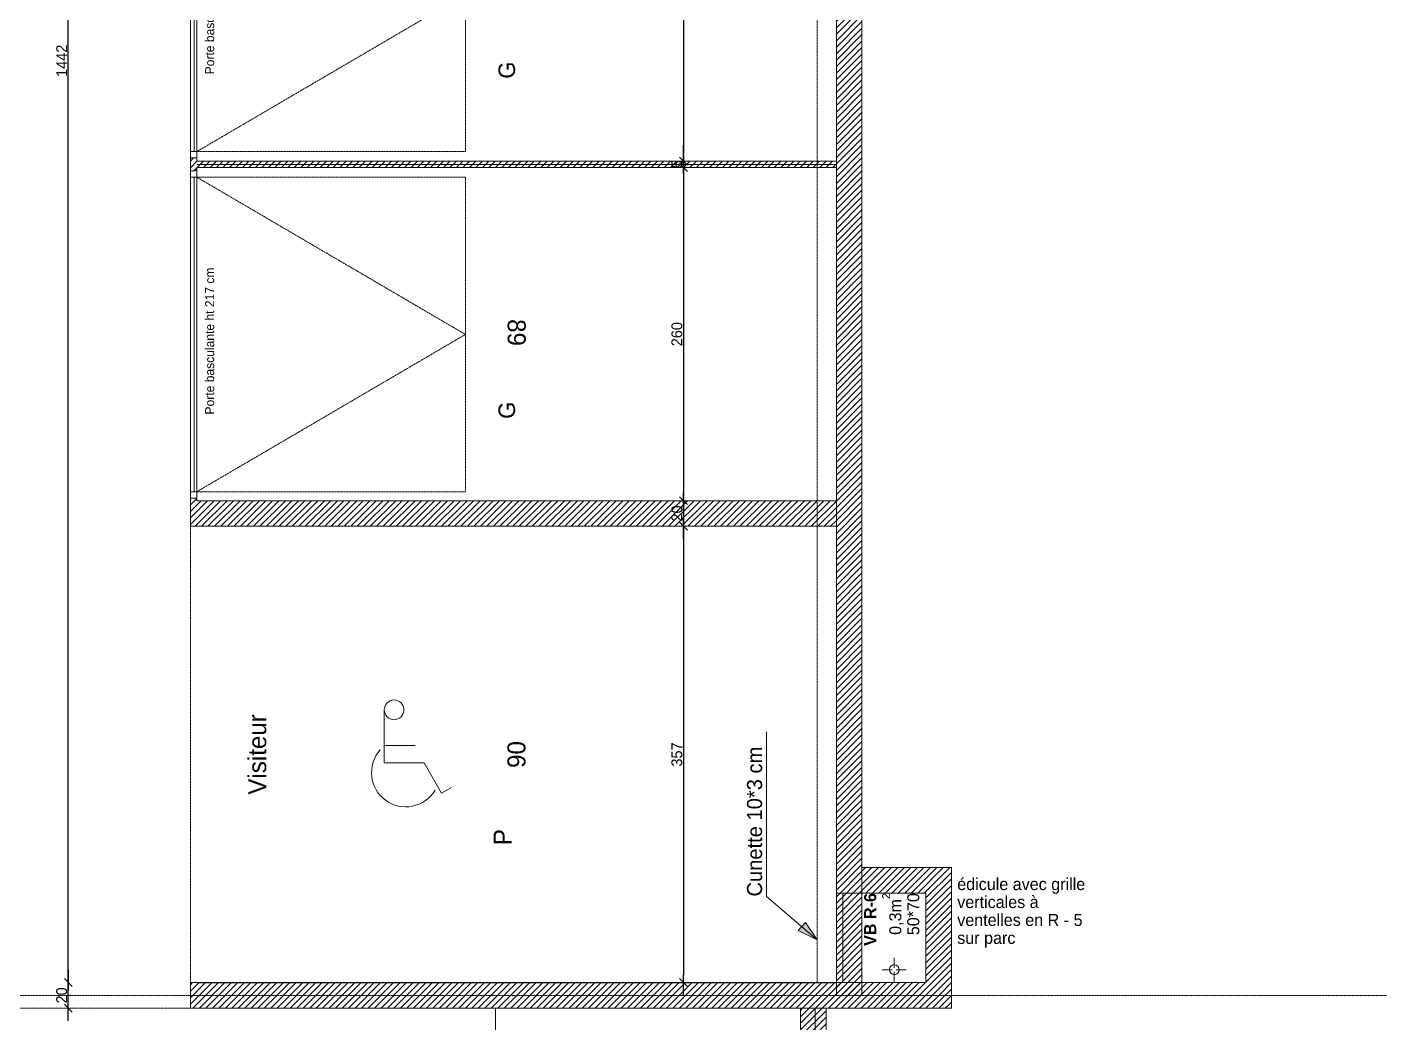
# Model space of a CAD drawing. Header units: centimetres. Extents: x -14085 to 643619, y -47998 to 35592.
# Drawn here: x 11308 to 12371, y 2313 to 3092 of the extents above; entities that cross this region are included whole.
import ezdxf

# ---------------------------------------------------------------- set-up
doc = ezdxf.new("R2010")
doc.units = ezdxf.units.CM
doc.header["$PDMODE"] = 1
doc.header["$PDSIZE"] = -2
for name, pattern in [('ISO-02', [0.75, 0.6, -0.15]), ('Style de ligne -1', [0.41664, 0.20828, -0.20836]), ('VW-01', [0.41656, 0.20828, -0.20828])]:
    doc.linetypes.add(name, pattern=pattern)
doc.layers.get('0').update_dxf_attribs({"lineweight": 18, "true_color": 0x848484})
for name, color, linetype, lineweight in [('B GÈnÈral_Hatch', 7, 'Continuous', 5), ('B Général', 7, 'Continuous', 5), ('C ANNOTATIONS-cotation', 7, 'Continuous', 5), ('C ANNOTATIONS-prestations', 7, 'Continuous', 5), ('C ANNOTATIONS-texte', 7, 'Continuous', 5), ('C ANNOTATIONS-texte_Hatch', 7, 'Continuous', 5)]:
    doc.layers.add(name, color=color, linetype=linetype, lineweight=lineweight)
doc.layers.add('C ANNOTATIONS-axes', color=1, linetype='ISO-02', lineweight=13, true_color=0xff0000)
doc.layers.add('C ANNOTATIONS-axes horizontaux', color=1, linetype='VW-01', lineweight=13, true_color=0xff0000)
doc.styles.add('Eurostile', font='')
doc.styles.add('Eurostile (bold)', font='')
doc.styles.get('Eurostile').set_extended_font_data('Eurostile')
doc.styles.get('Eurostile (bold)').set_extended_font_data('Eurostile', bold=True)
doc.dimstyles.new('100é', dxfattribs={"dimtxt": 8.470801, "dimasz": 6.232178, "dimexe": 10, "dimexo": 25, "dimgap": 1, "dimtad": 1, "dimdec": 1, "dimtxsty": 'Eurostile', "dimblk": 'VW_SLASH', "dimblk1": 'VW_SLASH', "dimblk2": 'VW_SLASH', "dimcen": 0, "dimdle": 10, "dimazin": 0, "dimtfac": 1, "dimtdec": 1, "dimtix": 1, "dimtmove": 0, "dimatfit": 0, "dimldrblk": 'VW_FILLEDARROW', "dimfxl": 50.8, "dimfxlon": 1, "dimfrac": 2, "dimtolj": 1, "dimarcsym": 0})
pattern_1 = [(45, (0, 0), (2.4253472, -2.6458333), [])]

# ---------------------------------------------------------------- blocks, each defined once
blk = doc.blocks.new('Parking Spaces-10')
at = {"layer": 'B Général', "color": 7, "linetype": 'Continuous', "lineweight": 5}
for p, q in [((0, 0), (0, 500)), ((263, 0), (263, 500)), ((263, 0), (263, 500)), ((526, 0), (526, 500)), ((0, 0), (263, 0)), ((263, 0), (526, 0))]:
    blk.add_line(p, q, dxfattribs=at)
at = {"layer": 'B Général', "color": 7, "extrusion": (0, 0, -1), "char_height": 14.12, "attachment_point": 5, "text_direction": (1, 0, 0), "line_spacing_factor": 0.894142, "style": 'Eurostile'}
for s, insert in [('88', (131.5, 250)), ('89', (394.5, 250))]:
    blk.add_mtext(s, dxfattribs=dict(at, insert=insert))
blk = doc.blocks.new('Porte basculante ht200cm')
at = {"layer": 'B Général', "color": 7, "linetype": 'Style de ligne -1', "lineweight": 5}
for p, q in [((-123, -2.5), (0, -212.5)), ((0, -212.5), (123, -2.5))]:
    blk.add_line(p, q, dxfattribs=at)
at = {"layer": 'B Général', "color": 7, "linetype": 'Continuous', "lineweight": 5, "flags": 128}
for points in [[(-128, 2.5), (128, 2.5), (128, -2.5), (-128, -2.5)], [(-123, 2.5), (123, 2.5), (123, -0.5), (-123, -0.5)]]:
    blk.add_lwpolyline(points, close=True, dxfattribs=at)
at = {"layer": 'B Général', "flags": 128}
for points in [[(-128, 2.5), (-123, 2.5), (-123, -2.5), (-128, -2.5)], [(123, 2.5), (128, 2.5), (128, -2.5), (123, -2.5)]]:
    blk.add_lwpolyline(points, close=True, dxfattribs=at)
at = {"layer": 'B Général', "color": 7, "linetype": 'Style de ligne -1', "lineweight": 5, "flags": 128}
blk.add_lwpolyline([(-123, -2.5), (123, -2.5), (123, -212.5), (-123, -212.5)], close=True, dxfattribs=at)
at = {"layer": 'B Général', "insert": (-66, -238.4), "char_height": 12.9, "attachment_point": 1, "line_spacing_factor": 0.894142, "style": 'Eurostile'}
blk.add_mtext('G', dxfattribs=at)
at = {"layer": 'C ANNOTATIONS-prestations', "insert": (-62.6, -9), "char_height": 7.059, "attachment_point": 1, "line_spacing_factor": 0.894142, "style": 'Eurostile'}
blk.add_mtext('Porte basculante ht 217 cm', dxfattribs=at)
blk = doc.blocks.new('Groupe-3-1')
at = {"layer": 'C ANNOTATIONS-prestations', "color": 7, "linetype": 'VW-01', "lineweight": 5}
for centre, radius, start, end in [((11441.6, 2430), 500, 183.3525, 243.3575), ((11441.6, 2430), 300, 186.5002, 243.3575), ((11093.3, 1710), 500, 2.9039, 65.5737), ((11093.3, 1710), 300, 3.874, 65.5737)]:
    blk.add_arc(centre, radius, start, end, dxfattribs=at)
blk = doc.blocks.new('Groupe-109-1')
at = {"layer": 'B GÈnÈral_Hatch', "linetype": 'Continuous', "lineweight": 5}
h = blk.add_hatch(dxfattribs=at)
h.set_pattern_fill('50_BETON', style=0, pattern_type=2)
h.set_pattern_definition(pattern_1)
h.paths.add_polyline_path([(11912.4, 1179.1), (11932.4, 1195.9), (11932.4, 2324.5), (11912.4, 2324.5)])
at = {"layer": 'B Général', "color": 7, "linetype": 'Continuous', "lineweight": 5}
for p, q in [((11912.4, 1179.1), (11912.4, 2324.5)), ((11912.4, 1179.1), (11912.4, 2324.5)), ((11932.4, 1195.9), (11932.4, 2324.5)), ((11932.4, 1195.9), (11932.4, 2324.5))]:
    blk.add_line(p, q, dxfattribs=at)
at = {"layer": 'B Général', "color": 7, "linetype": 'Continuous', "lineweight": 5, "flags": 128}
blk.add_lwpolyline([(11673.9, 1824.5), (11673.9, 2324.5), (11923.9, 2324.5), (11923.9, 1824.5)], close=True, dxfattribs=at)
at = {"layer": 'C ANNOTATIONS-prestations', "color": 7}
blk.add_blockref('Groupe-3-1', (0, 0), dxfattribs=at)
blk = doc.blocks.new('VW_SLASH')
at = {"color": 0, "linetype": 'ByBlock', "lineweight": -2}
blk.add_line((1.6, 0), (-1, 0), dxfattribs=at)
at = {"color": 0, "lineweight": 20, "flags": 128}
blk.add_lwpolyline([(0.5, 0.5), (-0.5, -0.5)], dxfattribs=at)
blk = doc.blocks.new('*D133')
at = {"layer": 'C ANNOTATIONS-cotation', "color": 0, "linetype": 'Continuous', "lineweight": -2, "transparency": 16777216}
blk.add_line((11821, 2695.2), (11821, 2350.7), dxfattribs=at)
at = {"layer": 'Defpoints', "color": 0, "linetype": 'Continuous', "lineweight": 0, "transparency": 16777216}
for p in [(11899.5, 2701.4), (11821, 2344.5), (11899.5, 2344.5)]:
    blk.add_point(p, dxfattribs=at)
at = {"layer": 'C ANNOTATIONS-cotation', "color": 0, "linetype": 'Continuous', "lineweight": -2, "transparency": 16777216, "xscale": 6.232177734375, "yscale": 6.232177734375, "zscale": 6.232177734375}
for p, rotation in [((11821, 2701.4), 90), ((11821, 2344.5), 270)]:
    blk.add_blockref('VW_SLASH', p, dxfattribs=dict(at, rotation=rotation))
at = {"layer": 'C ANNOTATIONS-cotation', "color": 0, "linetype": 'Continuous', "lineweight": 5, "transparency": 16777216, "insert": (11815.8, 2522.9), "char_height": 8.47, "attachment_point": 5, "rotation": 90, "style": 'Eurostile'}
blk.add_mtext('\\A1;357', dxfattribs=at)
blk = doc.blocks.new('VW_FILLEDARROW')
at = {"linetype": 'Continuous', "lineweight": 0}
blk.add_hatch(color=0, dxfattribs=at).paths.add_polyline_path([(-1.6, 0.43), (0, 0), (-1.6, -0.43)])
at = {"color": 0, "lineweight": 5, "flags": 128}
blk.add_lwpolyline([(-1.6, 0.43), (0, 0), (-1.6, -0.43)], close=True, dxfattribs=at)
blk = doc.blocks.new('*D134')
at = {"layer": 'C ANNOTATIONS-cotation', "color": 0, "linetype": 'Continuous', "lineweight": -2, "transparency": 16777216}
blk.add_line((11821, 2715.2), (11821, 2707.6), dxfattribs=at)
at = {"layer": 'Defpoints', "color": 0, "linetype": 'Continuous', "lineweight": 0, "transparency": 16777216}
for p in [(11899.5, 2721.4), (11821, 2701.4), (11899.5, 2701.4)]:
    blk.add_point(p, dxfattribs=at)
at = {"layer": 'C ANNOTATIONS-cotation', "color": 0, "linetype": 'Continuous', "lineweight": -2, "transparency": 16777216, "xscale": 6.232177734375, "yscale": 6.232177734375, "zscale": 6.232177734375}
for p, rotation in [((11821, 2721.4), 90), ((11821, 2701.4), 270)]:
    blk.add_blockref('VW_SLASH', p, dxfattribs=dict(at, rotation=rotation))
at = {"layer": 'C ANNOTATIONS-cotation', "color": 0, "linetype": 'Continuous', "lineweight": 5, "transparency": 16777216, "insert": (11815.8, 2711.4), "char_height": 8.47, "attachment_point": 5, "rotation": 90, "style": 'Eurostile'}
blk.add_mtext('\\A1;20', dxfattribs=at)
blk = doc.blocks.new('*D135')
at = {"layer": 'C ANNOTATIONS-cotation', "color": 0, "linetype": 'Continuous', "lineweight": -2, "transparency": 16777216}
blk.add_line((11821, 2975.7), (11821, 2727.6), dxfattribs=at)
at = {"layer": 'Defpoints', "color": 0, "linetype": 'Continuous', "lineweight": 0, "transparency": 16777216}
for p in [(11899.5, 2981.9), (11821, 2721.4), (11899.5, 2721.4)]:
    blk.add_point(p, dxfattribs=at)
at = {"layer": 'C ANNOTATIONS-cotation', "color": 0, "linetype": 'Continuous', "lineweight": -2, "transparency": 16777216, "xscale": 6.232177734375, "yscale": 6.232177734375, "zscale": 6.232177734375}
for p, rotation in [((11821, 2981.9), 90), ((11821, 2721.4), 270)]:
    blk.add_blockref('VW_SLASH', p, dxfattribs=dict(at, rotation=rotation))
at = {"layer": 'C ANNOTATIONS-cotation', "color": 0, "linetype": 'Continuous', "lineweight": 5, "transparency": 16777216, "insert": (11815.8, 2851.6), "char_height": 8.47, "attachment_point": 5, "rotation": 90, "style": 'Eurostile'}
blk.add_mtext('\\A1;260', dxfattribs=at)
blk = doc.blocks.new('*D136')
at = {"layer": 'C ANNOTATIONS-cotation', "color": 0, "linetype": 'Continuous', "lineweight": -2, "transparency": 16777216}
for p, q in [((11821, 2993.1), (11821, 2999.4)), ((11821, 2986.9), (11821, 2981.9)), ((11821, 2975.7), (11821, 2969.4))]:
    blk.add_line(p, q, dxfattribs=at)
at = {"layer": 'Defpoints', "color": 0, "linetype": 'Continuous', "lineweight": 0, "transparency": 16777216}
for p in [(11821, 2981.9), (11899.5, 2981.9), (11908.1, 2986.9)]:
    blk.add_point(p, dxfattribs=at)
at = {"layer": 'C ANNOTATIONS-cotation', "color": 0, "linetype": 'Continuous', "lineweight": -2, "transparency": 16777216, "xscale": 6.232177734375, "yscale": 6.232177734375, "zscale": 6.232177734375}
for p, rotation in [((11821, 2986.9), 270), ((11821, 2981.9), 90)]:
    blk.add_blockref('VW_SLASH', p, dxfattribs=dict(at, rotation=rotation))
at = {"layer": 'C ANNOTATIONS-cotation', "color": 0, "linetype": 'Continuous', "lineweight": 5, "transparency": 16777216, "insert": (11815.8, 2984.4), "char_height": 8.47, "attachment_point": 5, "rotation": 90, "style": 'Eurostile'}
blk.add_mtext('\\A1;5', dxfattribs=at)
blk = doc.blocks.new('*D137')
at = {"layer": 'C ANNOTATIONS-cotation', "color": 0, "linetype": 'Continuous', "lineweight": -2, "transparency": 16777216}
blk.add_line((11821, 3241.2), (11821, 2993.1), dxfattribs=at)
at = {"layer": 'Defpoints', "color": 0, "linetype": 'Continuous', "lineweight": 0, "transparency": 16777216}
for p in [(11908.1, 3247.4), (11821, 2986.9), (11908.1, 2986.9)]:
    blk.add_point(p, dxfattribs=at)
at = {"layer": 'C ANNOTATIONS-cotation', "color": 0, "linetype": 'Continuous', "lineweight": -2, "transparency": 16777216, "xscale": 6.232177734375, "yscale": 6.232177734375, "zscale": 6.232177734375}
for p, rotation in [((11821, 3247.4), 90), ((11821, 2986.9), 270)]:
    blk.add_blockref('VW_SLASH', p, dxfattribs=dict(at, rotation=rotation))
at = {"layer": 'C ANNOTATIONS-cotation', "color": 0, "linetype": 'Continuous', "lineweight": 5, "transparency": 16777216, "insert": (11815.8, 3117.1), "char_height": 8.47, "attachment_point": 5, "rotation": 90, "style": 'Eurostile'}
blk.add_mtext('\\A1;261', dxfattribs=at)
blk = doc.blocks.new('axes 2')
at = {"layer": 'C ANNOTATIONS-axes horizontaux', "color": 5, "true_color": 0x0000ff}
blk.add_line((4705, -2124.828), (245, -2124.828), dxfattribs=at)
blk = doc.blocks.new('*D258')
at = {"layer": 'C ANNOTATIONS-cotation', "color": 0, "linetype": 'Continuous', "lineweight": -2, "transparency": 16777216}
for p, q in [((11346, 3786.3), (11330, 3786.3)), ((11340, 2350.7), (11340, 3780.1))]:
    blk.add_line(p, q, dxfattribs=at)
at = {"layer": 'Defpoints', "color": 0, "linetype": 'Continuous', "lineweight": 0, "transparency": 16777216}
for p in [(11340, 3786.3), (11371, 3786.3), (11609, 2344.5)]:
    blk.add_point(p, dxfattribs=at)
at = {"layer": 'C ANNOTATIONS-cotation', "color": 0, "linetype": 'Continuous', "lineweight": -2, "transparency": 16777216, "xscale": 6.232177734375, "yscale": 6.232177734375, "zscale": 6.232177734375}
for p, rotation in [((11340, 3786.3), 90), ((11340, 2344.5), 270)]:
    blk.add_blockref('VW_SLASH', p, dxfattribs=dict(at, rotation=rotation))
at = {"layer": 'C ANNOTATIONS-cotation', "color": 0, "linetype": 'Continuous', "lineweight": 5, "transparency": 16777216, "insert": (11334.8, 3065.4), "char_height": 8.47, "attachment_point": 5, "rotation": 90, "style": 'Eurostile'}
blk.add_mtext('\\A1;1442', dxfattribs=at)
blk = doc.blocks.new('*D259')
at = {"layer": 'C ANNOTATIONS-cotation', "color": 0, "linetype": 'Continuous', "lineweight": -2, "transparency": 16777216}
blk.add_line((11340, 2330.7), (11340, 2338.3), dxfattribs=at)
at = {"layer": 'Defpoints', "color": 0, "linetype": 'Continuous', "lineweight": 0, "transparency": 16777216}
for p in [(11340, 2344.5), (11609, 2344.5), (11597.5, 2324.5)]:
    blk.add_point(p, dxfattribs=at)
at = {"layer": 'C ANNOTATIONS-cotation', "color": 0, "linetype": 'Continuous', "lineweight": -2, "transparency": 16777216, "xscale": 6.232177734375, "yscale": 6.232177734375, "zscale": 6.232177734375}
for p, rotation in [((11340, 2344.5), 90), ((11340, 2324.5), 270)]:
    blk.add_blockref('VW_SLASH', p, dxfattribs=dict(at, rotation=rotation))
at = {"layer": 'C ANNOTATIONS-cotation', "color": 0, "linetype": 'Continuous', "lineweight": 5, "transparency": 16777216, "insert": (11334.8, 2334.5), "char_height": 8.47, "attachment_point": 5, "rotation": 90, "style": 'Eurostile'}
blk.add_mtext('\\A1;20', dxfattribs=at)
blk = doc.blocks.new('Groupe-116-1')
at = {"layer": 'B Général', "color": 7, "lineweight": 18}
for p, q in [((11985.7625, 2356.1625), (11985.7625, 2363.975)), ((11984.2, 2354.6), (11976.3875, 2354.6)), ((11985.7625, 2353.0375), (11985.7625, 2345.225)), ((11987.325, 2354.6), (11995.1375, 2354.6))]:
    blk.add_line(p, q, dxfattribs=at)
blk.add_circle((11985.7625, 2354.6), 3.9062, dxfattribs=at)
blk = doc.blocks.new('Parking Spaces-12')
at = {"layer": 'B Général', "color": 7, "linetype": 'Continuous', "lineweight": 5}
for p, q in [((0, 0), (0, 500)), ((357, 0), (357, 500)), ((0, 0), (357, 0))]:
    blk.add_line(p, q, dxfattribs=at)
at = {"layer": 'B Général', "color": 7, "insert": (178.5, 250), "char_height": 14.12, "attachment_point": 5, "line_spacing_factor": 0.894142, "style": 'Eurostile'}
blk.add_mtext('90', dxfattribs=at)
blk = doc.blocks.new('Groupe-124-1')
at = {"layer": 'C ANNOTATIONS-texte_Hatch', "linetype": 'Continuous', "lineweight": 0}
blk.add_hatch(color=7, dxfattribs=at).paths.add_polyline_path([(11916.3, 2391.6), (11925.5, 2378), (11910.7, 2385.2)])
at = {"layer": 'C ANNOTATIONS-texte', "flags": 128}
blk.add_lwpolyline([(11925.5, 2378), (11885.9, 2411.8), (11885.9, 2540.5)], dxfattribs=at)
at = {"layer": 'C ANNOTATIONS-texte', "lineweight": 5, "flags": 128}
blk.add_lwpolyline([(11916.3, 2391.6), (11925.5, 2378), (11910.7, 2385.2)], close=True, dxfattribs=at)
at = {"layer": 'C ANNOTATIONS-texte', "color": 7, "insert": (11870.6, 2411.8), "char_height": 11.765, "attachment_point": 1, "rotation": 90, "line_spacing_factor": 0.894142, "style": 'Eurostile'}
blk.add_mtext('Cunette 10*3 cm', dxfattribs=at)
blk = doc.blocks.new('Hand.')
at = {"layer": 'B Général', "color": 7, "linetype": 'Continuous', "lineweight": 5}
for p, q in [((-21.3, 34.1), (-21.3, -7.4)), ((-21.3, 6.3), (2.7, 6.3)), ((-21.3, -7.4), (9.9, -7.4)), ((9.9, -7.4), (23.5, -31.1)), ((23.5, -31.1), (31.3, -26.6))]:
    blk.add_line(p, q, dxfattribs=at)
at = {"layer": 'B Général', "color": 7, "linetype": 'Continuous', "lineweight": 5, "flags": 128}
blk.add_lwpolyline([(-13.7, 26.4, -0.414214), (-21.3, 34.1, -0.414214), (-13.7, 41.8, -0.414214), (-6, 34.1, -0.414214)], format="xyb", close=True, dxfattribs=at)
blk.add_lwpolyline([(18.4, -28.8), (18.4, -28.8, -0.440622), (-20.4, -36.6), (-20.4, -36.6, -0.440622), (-24.6, 2.7)], format="xyb", dxfattribs=at)

msp = doc.modelspace()

# ---------------------------------------------------------------- hatches: boundary and pattern name
at = {"layer": 'B GÈnÈral_Hatch', "linetype": 'Continuous', "lineweight": 5}
h = msp.add_hatch(dxfattribs=at)
h.set_pattern_fill('50_BETON', style=0, pattern_type=2)
h.set_pattern_definition(pattern_1)
h.paths.add_polyline_path([(11960.45, 5437.89), (11940.45, 5437.89), (11940.45, 2334.49), (11960.45, 2334.49)])
h = msp.add_hatch(dxfattribs=at)
h.set_pattern_fill('50_BETON', style=0, pattern_type=2)
h.set_pattern_definition(pattern_1)
h.paths.add_polyline_path([(11435.45, 2979.39), (11440.45, 2979.39), (11440.45, 2989.39), (11435.45, 2989.39)])
h = msp.add_hatch(dxfattribs=at)
h.set_pattern_fill('50_BETON', style=0, pattern_type=2)
h.set_pattern_definition(pattern_1)
h.paths.add_polyline_path([(11940.45, 2986.89), (11440.45, 2986.89), (11440.45, 2981.89), (11940.45, 2981.89)])
h = msp.add_hatch(dxfattribs=at)
h.set_pattern_fill('50_BETON', style=0, pattern_type=2)
h.set_pattern_definition(pattern_1)
h.paths.add_polyline_path([(11435.45, 2723.39), (11435.45, 2701.39), (11440.45, 2721.39), (11440.45, 2723.39)])
h = msp.add_hatch(dxfattribs=at)
h.set_pattern_fill('50_BETON', style=0, pattern_type=2)
h.set_pattern_definition(pattern_1)
h.paths.add_polyline_path([(11940.45, 2721.39), (11440.45, 2721.39), (11435.45, 2701.39), (11940.45, 2701.39)])
h = msp.add_hatch(dxfattribs=at)
h.set_pattern_fill('50_BETON', style=0, pattern_type=2)
h.set_pattern_definition(pattern_1)
h.paths.add_polyline_path([(12010.45, 2414.49), (12030.45, 2434.49), (11960.45, 2434.49), (11960.45, 2414.49)])
h = msp.add_hatch(dxfattribs=at)
h.set_pattern_fill('50_BETON', style=0, pattern_type=2)
h.set_pattern_definition(pattern_1)
h.paths.add_polyline_path([(12010.45, 2344.49), (12030.45, 2324.49), (12030.45, 2434.49), (12010.45, 2414.49)])
h = msp.add_hatch(dxfattribs=at)
h.set_pattern_fill('50_BETON', style=0, pattern_type=2)
h.set_pattern_definition(pattern_1)
h.paths.add_polyline_path([(11435.45, 2324.49), (12030.45, 2324.49), (12010.45, 2344.49), (11435.45, 2344.49)])

# ---------------------------------------------------------------- linework, layer by layer
at = {"layer": 'B Général', "color": 7, "linetype": 'Continuous', "lineweight": 18}
for p, q in [((11960.45, 5437.89), (11960.45, 2334.49)), ((11940.45, 3247.39), (11940.45, 2334.49)), ((11435.45, 2979.39), (11435.45, 2989.39)), ((11440.45, 2986.89), (11440.45, 2989.39)), ((11440.45, 2986.89), (11940.45, 2986.89)), ((11440.45, 2979.39), (11440.45, 2981.89)), ((11440.45, 2981.89), (11940.45, 2981.89)), ((11435.45, 2701.39), (11435.45, 2723.39)), ((11440.45, 2721.39), (11440.45, 2723.39)), ((11440.45, 2721.39), (11940.45, 2721.39)), ((11435.45, 2701.39), (11940.45, 2701.39)), ((11960.45, 2434.49), (12030.45, 2434.49)), ((12030.45, 2434.49), (12030.45, 2324.49)), ((11960.45, 2414.49), (12010.45, 2414.49)), ((12010.45, 2414.49), (12010.45, 2344.49)), ((12010.45, 2344.49), (11435.45, 2344.49)), ((12030.45, 2324.49), (11435.45, 2324.49))]:
    msp.add_line(p, q, dxfattribs=at)
at = {"layer": 'B Général', "color": 7, "linetype": 'Continuous', "lineweight": 5}
for p, q in [((11960.45, 5437.89), (11960.45, 2334.49)), ((11435.45, 2701.39), (11435.45, 3525.89)), ((11940.45, 3247.39), (11940.45, 2334.49)), ((11440.45, 2989.39), (11435.45, 2989.39)), ((11435.45, 2979.39), (11435.45, 2989.39)), ((11440.45, 2986.89), (11440.45, 2989.39)), ((11440.45, 2979.39), (11435.45, 2979.39)), ((11440.45, 2986.89), (11940.45, 2986.89)), ((11440.45, 2979.39), (11440.45, 2981.89)), ((11440.45, 2981.89), (11940.45, 2981.89)), ((11940.45, 2981.89), (11940.45, 2986.89)), ((11440.45, 2723.39), (11435.45, 2723.39)), ((11435.45, 2701.39), (11435.45, 2723.39)), ((11440.45, 2731.39), (11440.45, 2723.39)), ((11440.45, 2721.39), (11940.45, 2721.39)), ((11435.45, 2701.39), (11940.45, 2701.39)), ((11960.45, 2434.49), (12030.45, 2434.49)), ((12030.45, 2434.49), (12030.45, 2324.49)), ((11960.45, 2414.49), (12010.45, 2414.49)), ((12010.45, 2414.49), (12010.45, 2344.49)), ((11435.45, 2344.49), (11435.45, 2324.49)), ((12010.45, 2344.49), (11435.45, 2344.49)), ((12030.45, 2324.49), (11435.45, 2324.49))]:
    msp.add_line(p, q, dxfattribs=at)
at = {"layer": 'B Général', "color": 250, "linetype": 'VW-01', "lineweight": 18, "true_color": 0x444444}
msp.add_line((11925.46, 2344.49), (11925.46, 4689.39), dxfattribs=at)
at = {"layer": 'B Général', "color": 7, "linetype": 'VW-01', "lineweight": 5, "flags": 128}
msp.add_lwpolyline([(10848.39, 3786.35), (11435.45, 3786.35), (11435.45, 2324.49), (10848.39, 2324.49)], close=True, dxfattribs=at)
at = {"layer": 'B Général', "color": 7, "linetype": 'Continuous', "flags": 128}
for points in [[(11940.45, 2344.49), (11940.45, 2414.49), (11960.45, 2414.49), (11960.45, 2344.49)], [(11940.45, 2344.49), (11940.45, 2414.49), (11945.45, 2414.49), (11945.45, 2344.49)]]:
    msp.add_lwpolyline(points, close=True, dxfattribs=at)

# ---------------------------------------------------------------- block references
at = {"layer": 'B Général', "color": 7}
for name, p, rotation in [('Porte basculante ht200cm', (11437.95, 3117.39), 89.99999999668681), ('Porte basculante ht200cm', (11437.95, 2851.39), 89.99999999668681), ('Parking Spaces-12', (11940.45, 2344.39), 90)]:
    msp.add_blockref(name, p, dxfattribs=dict(at, rotation=rotation))
at = {"layer": 'B Général', "color": 7, "xscale": -1, "rotation": 90}
msp.add_blockref('Parking Spaces-10', (11940.45, 3247.39), dxfattribs=at)
at = {"layer": 'B Général', "rotation": 0.00308177007475844}
msp.add_blockref('Hand.', (11608.35, 2523.72), dxfattribs=at)
at = {"layer": 'B Général', "color": 7}
for name in ['Groupe-109-1', 'Groupe-116-1']:
    msp.add_blockref(name, (0, 0), dxfattribs=at)
at = {"layer": 'C ANNOTATIONS-axes', "color": 7}
msp.add_blockref('axes 2', (7665.81, 4459.32), dxfattribs=at)
at = {"layer": 'C ANNOTATIONS-texte', "color": 7}
msp.add_blockref('Groupe-124-1', (0, 0), dxfattribs=at)

# ---------------------------------------------------------------- texts
at = {"layer": 'B Général', "insert": (11672.47, 2452), "char_height": 14.12, "attachment_point": 1, "rotation": 90, "line_spacing_factor": 0.894142, "style": 'Eurostile'}
msp.add_mtext('P', dxfattribs=at)
at = {"layer": 'B Général', "color": 7, "insert": (12034.97, 2426.26), "char_height": 9.412, "width": 107, "attachment_point": 1, "line_spacing_factor": 0.894142, "style": 'Eurostile'}
msp.add_mtext('édicule avec grille verticales à ventelles en R - 5 sur parc', dxfattribs=at)
at = {"layer": 'C ANNOTATIONS-texte', "color": 7, "insert": (11480.6, 2522.94), "char_height": 14.118, "width": 356.898, "attachment_point": 2, "rotation": 90, "line_spacing_factor": 0.894142, "style": 'Eurostile'}
msp.add_mtext('Visiteur', dxfattribs=at)
at = {"layer": 'C ANNOTATIONS-texte', "insert": (11962.18, 2414.49), "char_height": 9.412, "width": 58.9909, "attachment_point": 3, "rotation": 90, "line_spacing_factor": 0.894142, "style": 'Eurostile (bold)'}
msp.add_mtext('VB R-6\\P{\\fEurostile|b0|i0|c0|p0;0,3m}{\\fEurostile|b0|i0|c0|p0;\\H0.6667x;\\S2^ ;}{\\fEurostile|b0|i0|c0|p0; }{\\fEurostile|b0|i0|c0|p0;50*70}', dxfattribs=at)

# ---------------------------------------------------------------- dimensions: what is measured, and where the dimension line sits
at = {"layer": 'C ANNOTATIONS-cotation', "color": 7, "linetype": 'Continuous', "lineweight": 5}
for base, p1, p2, angle, override, picture, middle in [((11340, 3786.35), (11609, 2344.49), (11371, 3786.35), 270, {"dimtxt": 8.470801, "dimdec": 0, "dimpost": '<>', "dimtxsty": 'Eurostile', "dimse1": 1, "dimtmove": 2}, '*D258', (11334.76, 3065.42)), ((11820.99999986, 2986.8889049), (11908.11324864, 3247.38890491), (11908.11324864, 2986.8889049), 90, {"dimtxt": 8.470801, "dimdec": 0, "dimpost": '<>', "dimtxsty": 'Eurostile', "dimse1": 1, "dimse2": 1, "dimtmove": 2}, '*D137', (11815.76459947, 3117.1389049)), ((11821, 2981.89), (11908.11, 2986.89), (11899.45, 2981.89), 90, {"dimtxt": 8.470801, "dimdec": 0, "dimpost": '<>', "dimtxsty": 'Eurostile', "dimse1": 1, "dimse2": 1, "dimtmove": 2}, '*D136', (11815.76, 2984.39)), ((11820.99999984, 2721.38890491), (11899.4529946, 2981.8889049), (11899.4529946, 2721.38890491), 90, {"dimtxt": 8.470801, "dimdec": 0, "dimpost": '<>', "dimtxsty": 'Eurostile', "dimse1": 1, "dimse2": 1, "dimtmove": 2}, '*D135', (11815.76459945, 2851.6389049)), ((11821, 2701.39), (11899.45, 2721.39), (11899.45, 2701.39), 90, {"dimtxt": 8.470801, "dimdec": 0, "dimpost": '<>', "dimtxsty": 'Eurostile', "dimse1": 1, "dimse2": 1, "dimtmove": 2}, '*D134', (11815.76, 2711.39)), ((11821, 2344.49), (11899.45, 2701.39), (11899.45, 2344.49), 90, {"dimtxt": 8.470801, "dimdec": 0, "dimpost": '<>', "dimtxsty": 'Eurostile', "dimse1": 1, "dimse2": 1, "dimtmove": 2}, '*D133', (11815.76, 2522.94)), ((11340, 2344.49), (11597.45, 2324.49), (11609, 2344.49), 270, {"dimtxt": 8.470801, "dimdec": 0, "dimpost": '<>', "dimtxsty": 'Eurostile', "dimse1": 1, "dimse2": 1, "dimtmove": 2}, '*D259', (11334.76, 2334.49))]:
    dim = msp.add_linear_dim(base=base, p1=p1, p2=p2, angle=angle, dimstyle='100é', override=override, dxfattribs=at)
    dim.commit()
    dim.dimension.update_dxf_attribs({"geometry": picture, "text_midpoint": middle})

doc.saveas('drawing.dxf')
